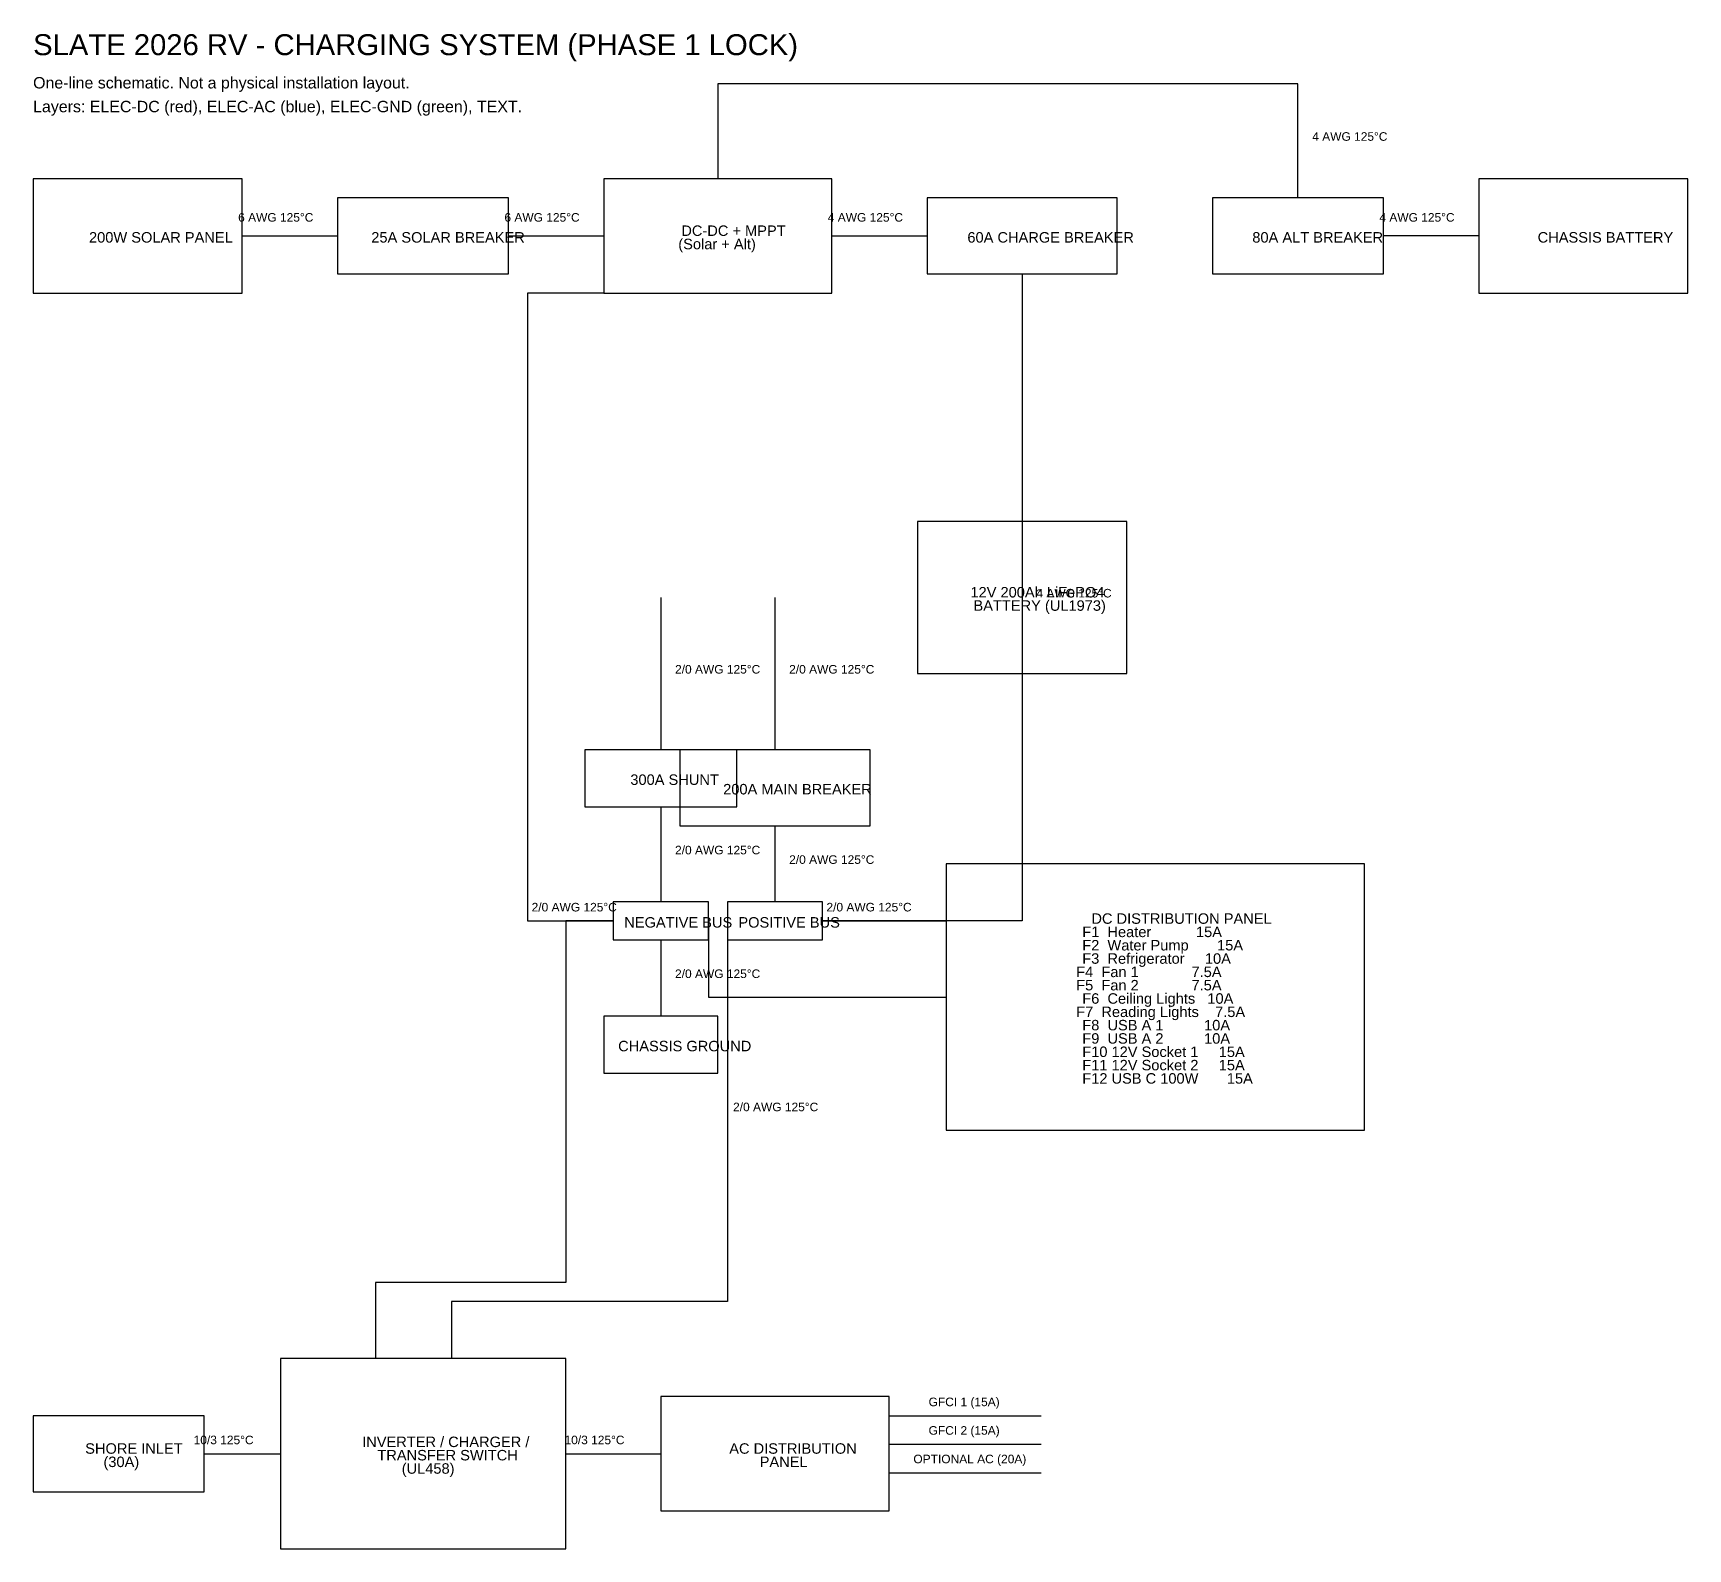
# Model space of a CAD drawing. Extents: x 120 to 1860, y 380 to 1973.
import ezdxf

# ---------------------------------------------------------------- set-up
doc = ezdxf.new("R2010")
doc.units = 0
for name, color, linetype in [('ELEC-AC', 5, 'CONTINUOUS'), ('ELEC-DC', 1, 'CONTINUOUS'), ('ELEC-GND', 3, 'CONTINUOUS'), ('TEXT', 7, 'CONTINUOUS')]:
    doc.layers.add(name, color=color, linetype=linetype)
doc.styles.get("Standard").update_dxf_attribs({"font": 'Arial'})

msp = doc.modelspace()

# ---------------------------------------------------------------- linework, layer by layer
at = {"layer": 'ELEC-AC'}
for p, q in [((680, 580), (380, 580)), ((380, 580), (380, 380)), ((680, 380), (680, 580)), ((1020, 540), (780, 540)), ((780, 540), (780, 420)), ((1020, 420), (1020, 540)), ((300, 520), (120, 520)), ((120, 520), (120, 440)), ((300, 440), (300, 520)), ((1020, 520), (1180, 520)), ((1020, 490), (1180, 490)), ((300, 480), (380, 480)), ((680, 480), (780, 480)), ((1020, 460), (1180, 460)), ((120, 440), (300, 440)), ((780, 420), (1020, 420)), ((380, 380), (680, 380))]:
    msp.add_line(p, q, dxfattribs=at)
at = {"layer": 'ELEC-DC'}
for p, q in [((1450, 1920), (840, 1920)), ((840, 1920), (840, 1820)), ((1450, 1800), (1450, 1920)), ((340, 1820), (120, 1820)), ((120, 1820), (120, 1700)), ((340, 1700), (340, 1820)), ((960, 1820), (720, 1820)), ((720, 1820), (720, 1700)), ((960, 1700), (960, 1820)), ((1860, 1820), (1640, 1820)), ((1640, 1820), (1640, 1700)), ((1860, 1700), (1860, 1820)), ((620, 1800), (440, 1800)), ((440, 1800), (440, 1720)), ((620, 1720), (620, 1800)), ((1260, 1800), (1060, 1800)), ((1060, 1800), (1060, 1720)), ((1260, 1720), (1260, 1800)), ((1540, 1800), (1360, 1800)), ((1360, 1800), (1360, 1720)), ((1540, 1720), (1540, 1800)), ((340, 1760), (440, 1760)), ((620, 1760), (720, 1760)), ((960, 1760), (1060, 1760)), ((1640, 1760), (1540, 1760)), ((440, 1720), (620, 1720)), ((1060, 1720), (1260, 1720)), ((1160, 1720), (1160, 1040)), ((1360, 1720), (1540, 1720)), ((120, 1700), (340, 1700)), ((720, 1700), (640, 1700)), ((640, 1700), (640, 1040)), ((720, 1700), (960, 1700)), ((1640, 1700), (1860, 1700)), ((1270, 1460), (1050, 1460)), ((1050, 1460), (1050, 1300)), ((1270, 1300), (1270, 1460)), ((780, 1380), (780, 1220)), ((900, 1380), (900, 1220)), ((1050, 1300), (1270, 1300)), ((860, 1220), (700, 1220)), ((700, 1220), (700, 1160)), ((1000, 1220), (800, 1220)), ((800, 1220), (800, 1140)), ((860, 1160), (860, 1220)), ((1000, 1140), (1000, 1220)), ((700, 1160), (860, 1160)), ((780, 1160), (780, 1060)), ((800, 1140), (1000, 1140)), ((900, 1140), (900, 1060)), ((1520, 1100), (1080, 1100)), ((1080, 1100), (1080, 820)), ((1520, 820), (1520, 1100)), ((830, 1060), (730, 1060)), ((730, 1060), (730, 1020)), ((830, 1020), (830, 1060)), ((950, 1060), (850, 1060)), ((850, 1060), (850, 1020)), ((950, 1020), (950, 1060)), ((640, 1040), (730, 1040)), ((730, 1040), (680, 1040)), ((680, 1040), (680, 660)), ((830, 1040), (830, 960)), ((850, 1040), (850, 640)), ((1160, 1040), (950, 1040)), ((950, 1040), (1080, 1040)), ((730, 1020), (830, 1020)), ((850, 1020), (950, 1020)), ((830, 960), (1080, 960)), ((1080, 820), (1520, 820)), ((680, 660), (480, 660)), ((480, 660), (480, 580)), ((850, 640), (560, 640)), ((560, 640), (560, 580))]:
    msp.add_line(p, q, dxfattribs=at)
at = {"layer": 'ELEC-GND'}
for p, q in [((780, 1020), (780, 940)), ((840, 940), (720, 940)), ((720, 940), (720, 880)), ((840, 880), (840, 940)), ((720, 880), (840, 880))]:
    msp.add_line(p, q, dxfattribs=at)

# ---------------------------------------------------------------- texts
at = {"layer": 'TEXT'}
for s, height, p in [('SLATE 2026 RV - CHARGING SYSTEM (PHASE 1 LOCK)', 22, (120, 1950)), ('One-line schematic. Not a physical installation layout.', 12, (120, 1915)), ('Layers: ELEC-DC (red), ELEC-AC (blue), ELEC-GND (green), TEXT.', 12, (120, 1890)), ('4 AWG 125°C', 9, (1465, 1860)), ('6 AWG 125°C', 9, (335.6, 1775)), ('6 AWG 125°C', 9, (615.6, 1775)), ('4 AWG 125°C', 9, (955.6, 1775)), ('4 AWG 125°C', 9, (1535.6, 1775)), ('200W SOLAR PANEL', 11, (178.8, 1753)), ('25A SOLAR BREAKER', 11, (475.6, 1753)), ('(Solar + Alt)', 11, (798.4, 1746)), ('DC-DC + MPPT', 11, (801.6, 1760)), ('60A CHARGE BREAKER', 11, (1102.4, 1753)), ('80A ALT BREAKER', 11, (1402, 1753)), ('CHASSIS BATTERY', 11, (1702, 1753)), ('12V 200Ah LiFePO4', 11, (1105.6, 1380)), ('BATTERY (UL1973)', 11, (1108.8, 1366)), ('4 AWG 125°C', 9, (1175, 1380)), ('2/0 AWG 125°C', 9, (795, 1300)), ('2/0 AWG 125°C', 9, (915, 1300)), ('300A SHUNT', 11, (748, 1183)), ('200A MAIN BREAKER', 11, (845.6, 1173)), ('2/0 AWG 125°C', 9, (795, 1110)), ('2/0 AWG 125°C', 9, (915, 1100)), ('2/0 AWG 125°C', 9, (644.2, 1050)), ('NEGATIVE BUS', 11, (741.6, 1033)), ('POSITIVE BUS', 11, (861.6, 1033)), ('2/0 AWG 125°C', 9, (954.2, 1050)), ('DC DISTRIBUTION PANEL', 11, (1232.8, 1037)), ('F1  Heater           15A', 11, (1223.2, 1023)), ('F2  Water Pump       15A', 11, (1223.2, 1009)), ('F4  Fan 1             7.5A', 11, (1216.8, 981)), ('F3  Refrigerator     10A', 11, (1223.2, 995)), ('2/0 AWG 125°C', 9, (795, 980)), ('F5  Fan 2             7.5A', 11, (1216.8, 967)), ('F6  Ceiling Lights   10A', 11, (1223.2, 953)), ('F7  Reading Lights    7.5A', 11, (1216.8, 939)), ('F8  USB A 1          10A', 11, (1223.2, 925)), ('CHASSIS GROUND', 11, (735.2, 903)), ('F9  USB A 2          10A', 11, (1223.2, 911)), ('F10 12V Socket 1     15A', 11, (1223.2, 897)), ('F11 12V Socket 2     15A', 11, (1223.2, 883)), ('F12 USB C 100W       15A', 11, (1223.2, 869)), ('2/0 AWG 125°C', 9, (856, 840)), ('GFCI 1 (15A)', 9, (1061.6, 530)), ('GFCI 2 (15A)', 9, (1061.6, 500)), ('SHORE INLET', 11, (174.8, 480)), ('10/3 125°C', 9, (288.8, 490)), ('INVERTER / CHARGER /', 11, (466, 487)), ('10/3 125°C', 9, (678.8, 490)), ('AC DISTRIBUTION', 11, (852, 480)), ('(30A)', 11, (194, 466)), ('TRANSFER SWITCH', 11, (482, 473)), ('(UL458)', 11, (507.6, 459)), ('PANEL', 11, (884, 466)), ('OPTIONAL AC (20A)', 9, (1045.6, 470))]:
    msp.add_text(s, height=height, dxfattribs=at).set_placement(p)

doc.saveas('drawing.dxf')
